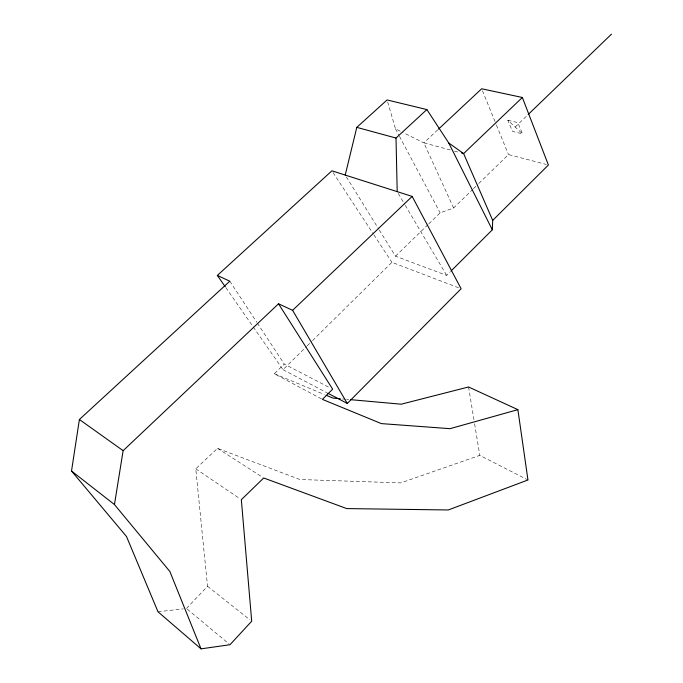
<?xml version="1.0" encoding="UTF-8"?>
<svg xmlns="http://www.w3.org/2000/svg" width="683" height="683" viewBox="0 0 683 683"><rect width="100%" height="100%" fill="white"/><g stroke="black" fill="none" stroke-linecap="round" stroke-linejoin="round"><path stroke-width="0.51" stroke-dasharray="3.42 2.56" d="M186.433 608.485L207.538 586.279L195.765 468.811L217.501 448.355L299.905 479.509L400.742 482.898L479.808 455.373L527.959 479.978M379.287 230.043L395.483 256.176L446.656 275.386L450.404 271.655M253.222 326.918L283.018 369.691L306.462 346.58M307.213 345.829L311.755 341.355M312.507 340.612L391.914 262.323L459.147 287.995M428.787 223.862L440.142 212.848L453.614 207.999L472.67 189.447M473.43 188.704L478.006 184.256M478.766 183.514L508.494 154.571L546.357 164.475M321.488 398.898L274.31 373.721L284.265 364.065L329.855 387.731M395.483 256.176L428.036 224.596M515.17 127.055L527.404 115.256M437.735 129.864L423.87 142.841L404.003 133.048M157.995 611.772L183.275 608.852M342.405 398.932L345.555 399.214M346.605 399.307L348.706 399.495M507.87 120.276L517.816 122.616L522.478 133.834L512.566 131.426L507.87 120.276L522.478 133.834M450.362 150.004L423.87 142.841L453.614 207.999M454.443 151.105L459.531 152.48M274.31 373.721L324.16 394.433M387.671 101.946L395.491 128.848L403.055 132.579M283.018 369.691L326.798 392.682M217.501 448.355L262.827 477.417M195.765 468.811L239.588 498.496M207.538 586.279L250.038 619.891M187.244 609.151L229.181 644.052M225.86 287.645L252.616 326.047M333.073 172.594L373.277 233.893M373.857 234.781L391.914 262.323M229.795 281.2L256.74 322.188M257.329 323.076L284.265 364.065M346.341 176.863L378.732 229.138M398.283 193.46L404.729 204.388M405.267 205.301L446.656 275.386M395.491 128.848L398.957 135.379M399.461 136.31L440.142 212.848M482.454 90.737L496.08 124.127M496.481 125.109L508.494 154.571M468.564 386.979L473.925 419.593M474.617 423.801L479.808 455.373"/><path stroke-width="1.02" d="M451.147 270.903L492.323 229.812L492.691 220.404L463.612 153.581L448.731 142.952L426.866 109.562L387.09 99.949L356.799 127.362L345.222 175.061M350.806 399.683L401.211 404.199L468.564 386.979L517.885 409.655L527.959 479.978L448.287 509.97L346.759 508.587L263.715 477.989L241.338 499.683L251.703 621.214L229.983 644.726L201.024 648.85L157.995 611.772L126.492 536.496L71.519 471.005L79.39 419.499L229.795 281.2L217.348 275.428L331.912 170.818L412.173 196.414L461.119 288.755L347.297 403.448L327.729 393.177M201.024 648.85L169.879 571.517L114.454 504.558L123.128 450.669L278.536 303.798L292.606 310.33L347.297 403.448M492.691 220.404L548.406 165.013L522.35 97.481L481.66 88.773L438.503 129.138M528.164 114.522L611.481 34.15M292.606 310.33L412.173 196.414M522.35 97.481L463.612 153.581L461.571 153.035M397.207 191.641L396.003 138.051L426.866 109.562M517.885 409.655L450.037 428.676L381.37 423.605L322.419 399.384L332.647 389.182L278.536 303.798M340.305 398.744L332.954 398.087L326.115 395.244M356.799 127.362L396.003 138.051M79.39 419.499L123.128 450.669M71.519 471.005L114.454 504.558M217.348 275.428L225.253 286.775M448.731 142.952L492.323 229.812"/></g></svg>
